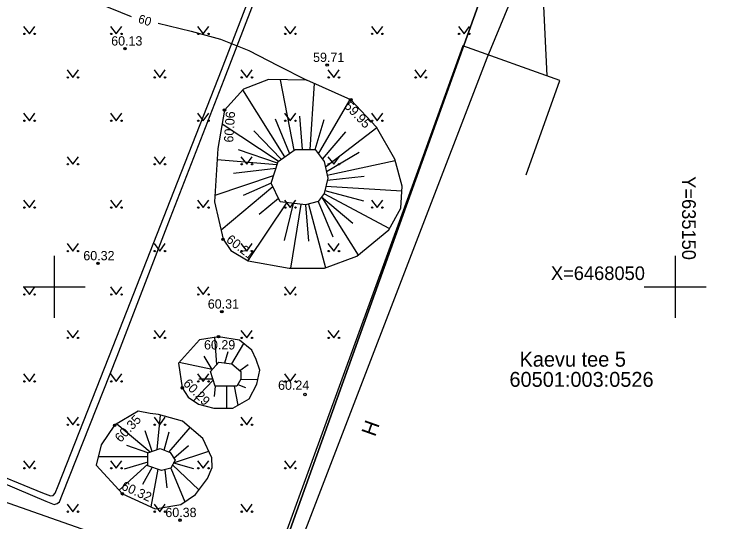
# Model space of a CAD drawing. Extents: x 634950 to 635515, y 6467879 to 6468335.
# Drawn here: x 635096.8 to 635154.4, y 6468031.1 to 6468072 of the extents above; entities that cross this region are included whole.
import ezdxf

# ---------------------------------------------------------------- set-up
doc = ezdxf.new("R2010")
doc.units = 0
for name, color, linetype in [('HALJASTUS', 7, 'Continuous'), ('HOONE', 7, 'Continuous'), ('HORISONTAAL-EH2000', 7, 'Continuous'), ('KORGUS-EH2000', 7, 'Continuous'), ('MOOTMPUNKT', 7, 'Continuous'), ('MOOTPIIR', 7, 'Continuous'), ('PIIR', 7, 'Continuous'), ('RELJEEF', 7, 'Continuous'), ('TEE', 7, 'Continuous'), ('TTRASS', 7, 'Continuous'), ('VORK', 7, 'Continuous'), ('VTRASS', 7, 'Continuous')]:
    doc.layers.add(name, color=color, linetype=linetype)

msp = doc.modelspace()

# ---------------------------------------------------------------- linework, layer by layer
at = {"layer": 'HALJASTUS'}
for p, q in [((635097.54, 6468070.989), (635098.003, 6468070.382)), ((635098.003, 6468070.382), (635098.449, 6468070.989)), ((635104.54, 6468070.989), (635105.003, 6468070.382)), ((635105.003, 6468070.382), (635105.449, 6468070.989)), ((635111.54, 6468070.989), (635112.003, 6468070.382)), ((635112.003, 6468070.382), (635112.449, 6468070.989)), ((635118.54, 6468070.989), (635119.003, 6468070.382)), ((635119.003, 6468070.382), (635119.449, 6468070.989)), ((635125.54, 6468070.989), (635126.003, 6468070.382)), ((635126.003, 6468070.382), (635126.449, 6468070.989)), ((635132.54, 6468070.989), (635133.003, 6468070.382)), ((635133.003, 6468070.382), (635133.449, 6468070.989)), ((635101.04, 6468067.489), (635101.503, 6468066.882)), ((635101.503, 6468066.882), (635101.949, 6468067.489)), ((635108.04, 6468067.489), (635108.503, 6468066.882)), ((635108.503, 6468066.882), (635108.949, 6468067.489)), ((635115.04, 6468067.489), (635115.503, 6468066.882)), ((635115.503, 6468066.882), (635115.949, 6468067.489)), ((635122.04, 6468067.489), (635122.503, 6468066.882)), ((635122.503, 6468066.882), (635122.949, 6468067.489)), ((635129.04, 6468067.489), (635129.503, 6468066.882)), ((635129.503, 6468066.882), (635129.949, 6468067.489)), ((635097.54, 6468063.989), (635098.003, 6468063.382)), ((635098.003, 6468063.382), (635098.449, 6468063.989)), ((635104.54, 6468063.989), (635105.003, 6468063.382)), ((635105.003, 6468063.382), (635105.449, 6468063.989)), ((635111.54, 6468063.989), (635112.003, 6468063.382)), ((635112.003, 6468063.382), (635112.449, 6468063.989)), ((635118.54, 6468063.989), (635119.003, 6468063.382)), ((635119.003, 6468063.382), (635119.449, 6468063.989)), ((635125.54, 6468063.989), (635126.003, 6468063.382)), ((635126.003, 6468063.382), (635126.449, 6468063.989)), ((635101.04, 6468060.489), (635101.503, 6468059.882)), ((635101.503, 6468059.882), (635101.949, 6468060.489)), ((635108.04, 6468060.489), (635108.503, 6468059.882)), ((635108.503, 6468059.882), (635108.949, 6468060.489)), ((635115.04, 6468060.489), (635115.503, 6468059.882)), ((635115.503, 6468059.882), (635115.949, 6468060.489)), ((635122.04, 6468060.489), (635122.503, 6468059.882)), ((635122.503, 6468059.882), (635122.949, 6468060.489)), ((635097.54, 6468056.989), (635098.003, 6468056.382)), ((635098.003, 6468056.382), (635098.449, 6468056.989)), ((635104.54, 6468056.989), (635105.003, 6468056.382)), ((635105.003, 6468056.382), (635105.449, 6468056.989)), ((635111.54, 6468056.989), (635112.003, 6468056.382)), ((635112.003, 6468056.382), (635112.449, 6468056.989)), ((635118.54, 6468056.989), (635119.003, 6468056.382)), ((635119.003, 6468056.382), (635119.449, 6468056.989)), ((635125.54, 6468056.989), (635126.003, 6468056.382)), ((635126.003, 6468056.382), (635126.449, 6468056.989)), ((635101.04, 6468053.489), (635101.503, 6468052.882)), ((635101.503, 6468052.882), (635101.949, 6468053.489)), ((635108.04, 6468053.489), (635108.503, 6468052.882)), ((635108.503, 6468052.882), (635108.949, 6468053.489)), ((635115.04, 6468053.489), (635115.503, 6468052.882)), ((635115.503, 6468052.882), (635115.949, 6468053.489)), ((635122.04, 6468053.489), (635122.503, 6468052.882)), ((635122.503, 6468052.882), (635122.949, 6468053.489)), ((635097.54, 6468049.989), (635098.003, 6468049.382)), ((635098.003, 6468049.382), (635098.449, 6468049.989)), ((635104.54, 6468049.989), (635105.003, 6468049.382)), ((635105.003, 6468049.382), (635105.449, 6468049.989)), ((635111.54, 6468049.989), (635112.003, 6468049.382)), ((635112.003, 6468049.382), (635112.449, 6468049.989)), ((635118.54, 6468049.989), (635119.003, 6468049.382)), ((635119.003, 6468049.382), (635119.449, 6468049.989)), ((635101.04, 6468046.489), (635101.503, 6468045.882)), ((635101.503, 6468045.882), (635101.949, 6468046.489)), ((635108.04, 6468046.489), (635108.503, 6468045.882)), ((635108.503, 6468045.882), (635108.949, 6468046.489)), ((635115.04, 6468046.489), (635115.503, 6468045.882)), ((635115.503, 6468045.882), (635115.949, 6468046.489)), ((635122.04, 6468046.489), (635122.503, 6468045.882)), ((635122.503, 6468045.882), (635122.949, 6468046.489)), ((635097.54, 6468042.989), (635098.003, 6468042.382)), ((635098.003, 6468042.382), (635098.449, 6468042.989)), ((635104.54, 6468042.989), (635105.003, 6468042.382)), ((635105.003, 6468042.382), (635105.449, 6468042.989)), ((635111.54, 6468042.989), (635112.003, 6468042.382)), ((635112.003, 6468042.382), (635112.449, 6468042.989)), ((635118.54, 6468042.989), (635119.003, 6468042.382)), ((635119.003, 6468042.382), (635119.449, 6468042.989)), ((635101.04, 6468039.489), (635101.503, 6468038.882)), ((635101.503, 6468038.882), (635101.949, 6468039.489)), ((635108.04, 6468039.489), (635108.503, 6468038.882)), ((635108.503, 6468038.882), (635108.949, 6468039.489)), ((635115.04, 6468039.489), (635115.503, 6468038.882)), ((635115.503, 6468038.882), (635115.949, 6468039.489)), ((635097.54, 6468035.989), (635098.003, 6468035.382)), ((635098.003, 6468035.382), (635098.449, 6468035.989)), ((635104.54, 6468035.989), (635105.003, 6468035.382)), ((635105.003, 6468035.382), (635105.449, 6468035.989)), ((635111.54, 6468035.989), (635112.003, 6468035.382)), ((635112.003, 6468035.382), (635112.449, 6468035.989)), ((635118.54, 6468035.989), (635119.003, 6468035.382)), ((635119.003, 6468035.382), (635119.449, 6468035.989)), ((635101.04, 6468032.489), (635101.503, 6468031.882)), ((635101.503, 6468031.882), (635101.949, 6468032.489)), ((635108.04, 6468032.489), (635108.503, 6468031.882)), ((635108.503, 6468031.882), (635108.949, 6468032.489)), ((635115.04, 6468032.489), (635115.503, 6468031.882)), ((635115.503, 6468031.882), (635115.949, 6468032.489))]:
    msp.add_line(p, q, dxfattribs=at)
for centre in [(635097.602, 6468070.382), (635098.431, 6468070.382), (635104.602, 6468070.382), (635105.431, 6468070.382), (635111.602, 6468070.382), (635112.431, 6468070.382), (635118.602, 6468070.382), (635119.431, 6468070.382), (635125.602, 6468070.382), (635126.431, 6468070.382), (635132.602, 6468070.382), (635133.431, 6468070.382), (635101.102, 6468066.882), (635101.931, 6468066.882), (635108.102, 6468066.882), (635108.931, 6468066.882), (635115.102, 6468066.882), (635115.931, 6468066.882), (635122.102, 6468066.882), (635122.931, 6468066.882), (635129.102, 6468066.882), (635129.931, 6468066.882), (635097.602, 6468063.382), (635098.431, 6468063.382), (635104.602, 6468063.382), (635105.431, 6468063.382), (635111.602, 6468063.382), (635112.431, 6468063.382), (635118.602, 6468063.382), (635119.431, 6468063.382), (635125.602, 6468063.382), (635126.431, 6468063.382), (635101.102, 6468059.882), (635101.931, 6468059.882), (635108.102, 6468059.882), (635108.931, 6468059.882), (635115.102, 6468059.882), (635115.931, 6468059.882), (635122.102, 6468059.882), (635122.931, 6468059.882), (635097.602, 6468056.382), (635098.431, 6468056.382), (635104.602, 6468056.382), (635105.431, 6468056.382), (635111.602, 6468056.382), (635112.431, 6468056.382), (635118.602, 6468056.382), (635119.431, 6468056.382), (635125.602, 6468056.382), (635126.431, 6468056.382), (635101.102, 6468052.882), (635101.931, 6468052.882), (635108.102, 6468052.882), (635108.931, 6468052.882), (635115.102, 6468052.882), (635115.931, 6468052.882), (635122.102, 6468052.882), (635122.931, 6468052.882), (635097.602, 6468049.382), (635098.431, 6468049.382), (635104.602, 6468049.382), (635105.431, 6468049.382), (635111.602, 6468049.382), (635112.431, 6468049.382), (635118.602, 6468049.382), (635119.431, 6468049.382), (635101.102, 6468045.882), (635101.931, 6468045.882), (635108.102, 6468045.882), (635108.931, 6468045.882), (635115.102, 6468045.882), (635115.931, 6468045.882), (635122.102, 6468045.882), (635122.931, 6468045.882), (635097.602, 6468042.382), (635098.431, 6468042.382), (635104.602, 6468042.382), (635105.431, 6468042.382), (635111.602, 6468042.382), (635112.431, 6468042.382), (635118.602, 6468042.382), (635119.431, 6468042.382), (635101.102, 6468038.882), (635101.931, 6468038.882), (635108.102, 6468038.882), (635108.931, 6468038.882), (635115.102, 6468038.882), (635115.931, 6468038.882), (635097.602, 6468035.382), (635098.431, 6468035.382), (635104.602, 6468035.382), (635105.431, 6468035.382), (635111.602, 6468035.382), (635112.431, 6468035.382), (635118.602, 6468035.382), (635119.431, 6468035.382), (635101.102, 6468031.882), (635101.931, 6468031.882), (635108.102, 6468031.882), (635108.931, 6468031.882), (635115.102, 6468031.882), (635115.931, 6468031.882)]:
    msp.add_circle(centre, 0.055, dxfattribs=at)
at = {"layer": 'HOONE'}
msp.add_lwpolyline([(635137.993, 6468059.025), (635140.697, 6468066.633), (635132.887, 6468069.409), (635129.36, 6468059.597), (635101.5, 6467983.049), (635105.466, 6467981.611)], dxfattribs=at)
at = {"layer": 'HORISONTAAL-EH2000'}
for points in [[(635091.011, 6468073.35), (635092.206, 6468073.35), (635093.4, 6468073.35), (635097.491, 6468073.35), (635101.581, 6468073.35), (635102.774, 6468073.171), (635104.493, 6468072.485), (635106.211, 6468071.777)], [(635108.37, 6468071.253), (635111.019, 6468070.61), (635113.401, 6468069.966), (635115.672, 6468069.043), (635118.007, 6468067.846), (635120.342, 6468066.649)]]:
    msp.add_lwpolyline(points, dxfattribs=at)
at = {"layer": 'KORGUS-EH2000'}
for centre in [(635105.702, 6468069.195), (635121.978, 6468067.871), (635123.887, 6468065.073), (635113.712, 6468064.242), (635113.6, 6468053.829), (635103.532, 6468051.89), (635113.502, 6468047.997), (635113.229, 6468045.981), (635110.313, 6468041.861), (635120.192, 6468041.327), (635104.869, 6468038.841), (635105.494, 6468033.326), (635110.137, 6468031.197)]:
    msp.add_circle(centre, 0.1, dxfattribs=at)
at = {"layer": 'MOOTMPUNKT'}
for centre in [(635105.702, 6468069.195), (635121.978, 6468067.871), (635123.887, 6468065.073), (635113.712, 6468064.242), (635113.6, 6468053.829), (635103.532, 6468051.89), (635113.502, 6468047.997), (635113.229, 6468045.981), (635110.313, 6468041.861), (635104.869, 6468038.841), (635105.494, 6468033.326), (635110.137, 6468031.197)]:
    msp.add_circle(centre, 0.075, dxfattribs=at)
at = {"layer": 'MOOTPIIR'}
msp.add_lwpolyline([(635144.207, 6468126.944), (635139.683, 6468109.882), (635146.696, 6468106.112), (635145.699, 6468096.252), (635140.056, 6468081.105), (635134.821, 6468068.421), (635117.489, 6468023.334), (635059.283, 6468040.942), (635071.475, 6468083.936), (635062.666, 6468086.085), (635058.154, 6468092.066), (635063.831, 6468108.654), (635044.777, 6468117.661)], dxfattribs=at)
at = {"layer": 'PIIR'}
for points in [[(635138.03, 6468109.47), (635145, 6468105.92), (635138.45, 6468083.24), (635214.39, 6468048.09), (635213.85, 6468040.61), (635201.47, 6467879.29), (635082.52, 6467928.69), (635097.18, 6467969.59), (635135.03, 6468075.16), (635135.15, 6468076.54), (635135.86, 6468084.61)], [(635047.11, 6467987.54), (635078.16, 6468105.95), (635135.15, 6468076.54), (635135.03, 6468075.16), (635097.18, 6467969.59)]]:
    msp.add_lwpolyline(points, close=True, dxfattribs=at)
at = {"layer": 'RELJEEF'}
for p, q in [((635119.31, 6468061.015), (635118.222, 6468066.69)), ((635120.62, 6468061.08), (635120.954, 6468066.377)), ((635118.561, 6468060.486), (635115.182, 6468065.865)), ((635121.283, 6468060.707), (635123.827, 6468065.1)), ((635118.951, 6468060.761), (635117.814, 6468063.51)), ((635119.988, 6468061.08), (635119.786, 6468063.755)), ((635121.003, 6468061.08), (635121.742, 6468063.494)), ((635118.041, 6468060.118), (635113.519, 6468063.105)), ((635121.832, 6468059.66), (635125.978, 6468062.835)), ((635118.272, 6468060.281), (635116.071, 6468062.57)), ((635121.594, 6468060.293), (635123.472, 6468062.492)), ((635117.976, 6468059.955), (635114.837, 6468061.036)), ((635121.913, 6468059.296), (635124.566, 6468060.85)), ((635117.935, 6468059.828), (635113.13, 6468060.239)), ((635121.976, 6468059.012), (635127.455, 6468060.191)), ((635117.841, 6468059.542), (635114.435, 6468059.124)), ((635117.643, 6468058.933), (635112.947, 6468057.362)), ((635121.99, 6468058.604), (635124.955, 6468058.919)), ((635117.458, 6468058.363), (635115.223, 6468057.354)), ((635117.613, 6468058.048), (635113.435, 6468054.557)), ((635121.791, 6468057.775), (635124.898, 6468056.924)), ((635121.872, 6468058.11), (635127.982, 6468057.739)), ((635118.068, 6468057.125), (635116.506, 6468055.82)), ((635121.533, 6468057.262), (635124.055, 6468055.133)), ((635121.533, 6468057.262), (635124.463, 6468052.541)), ((635121.723, 6468057.518), (635126.988, 6468054.694)), ((635118.7, 6468056.783), (635115.585, 6468052.117)), ((635119.238, 6468056.718), (635118.527, 6468053.734)), ((635119.864, 6468056.643), (635119.022, 6468051.498)), ((635120.228, 6468056.599), (635120.479, 6468053.685)), ((635120.483, 6468056.667), (635121.837, 6468051.528)), ((635121.242, 6468056.871), (635122.448, 6468054.031)), ((635113.089, 6468043.74), (635112.93, 6468045.934)), ((635114.312, 6468043.804), (635115.258, 6468045.426)), ((635112.731, 6468043.332), (635112.084, 6468044.41)), ((635113.73, 6468043.868), (635114.012, 6468044.783)), ((635112.731, 6468043.332), (635110.062, 6468043.908)), ((635114.938, 6468043.25), (635115.608, 6468043.747)), ((635112.81, 6468042.485), (635111.222, 6468040.818)), ((635112.787, 6468042.556), (635111.659, 6468042.556)), ((635114.778, 6468042.14), (635115.402, 6468041.88)), ((635115.018, 6468042.548), (635116.401, 6468042.547)), ((635112.969, 6468041.997), (635112.876, 6468041.168)), ((635113.876, 6468041.997), (635113.876, 6468040.236)), ((635114.496, 6468041.997), (635114.798, 6468040.466)), ((635108.296, 6468036.884), (635108.566, 6468039.669)), ((635107.739, 6468036.69), (635105.046, 6468038.947)), ((635109.249, 6468036.694), (635110.951, 6468038.653)), ((635107.892, 6468036.744), (635107.334, 6468038.387)), ((635108.854, 6468036.846), (635109.256, 6468038.321)), ((635107.544, 6468036.623), (635105.852, 6468037.208)), ((635109.63, 6468036.194), (635110.815, 6468037.216)), ((635109.615, 6468035.815), (635112.456, 6468036.745)), ((635107.544, 6468036.294), (635103.537, 6468036.294)), ((635107.544, 6468035.868), (635105.632, 6468035.318)), ((635109.615, 6468035.815), (635111.208, 6468035.374)), ((635107.544, 6468035.703), (635105.235, 6468033.608)), ((635107.892, 6468035.463), (635107.101, 6468034.062)), ((635108.342, 6468035.3), (635107.792, 6468032.268)), ((635108.918, 6468035.264), (635109.06, 6468033.817)), ((635109.391, 6468035.398), (635110.516, 6468032.684)), ((635109.53, 6468035.657), (635111.645, 6468033.631))]:
    msp.add_line(p, q, dxfattribs=at)
for points in [[(635128.005, 6468058.117), (635127.429, 6468060.29), (635125.957, 6468062.872), (635123.887, 6468065.073), (635120.342, 6468066.649), (635117.254, 6468066.709), (635115.247, 6468065.936), (635113.712, 6468064.242), (635113.188, 6468061.148), (635112.915, 6468056.855), (635113.6, 6468053.829), (635114.233, 6468052.932), (635115.611, 6468052.101), (635118.929, 6468051.498), (635121.756, 6468051.498), (635124.37, 6468052.463), (635126.94, 6468054.606), (635127.897, 6468056.346), (635128.005, 6468058.117)], [(635120.228, 6468056.599), (635118.208, 6468056.842), (635117.458, 6468058.363), (635118.025, 6468060.107), (635119.403, 6468061.08), (635121.003, 6468061.08), (635121.733, 6468060.107), (635122.03, 6468058.769), (635121.733, 6468057.532), (635121.242, 6468056.871), (635120.228, 6468056.599)], [(635116.251, 6468044.154), (635115.91, 6468044.893), (635114.917, 6468045.704), (635113.229, 6468045.981), (635111.711, 6468045.743), (635110.013, 6468043.853), (635110.313, 6468041.861), (635110.777, 6468041.119), (635111.634, 6468040.54), (635112.849, 6468040.236), (635114.392, 6468040.236), (635115.689, 6468040.971), (635116.323, 6468042.167), (635116.553, 6468043.29), (635116.251, 6468044.154)], [(635114.694, 6468041.997), (635112.969, 6468041.997), (635112.587, 6468043.167), (635113.247, 6468043.92), (635114.312, 6468043.804), (635115.018, 6468043.179), (635115.018, 6468042.548), (635114.694, 6468041.997)], [(635112.697, 6468036.227), (635111.97, 6468037.79), (635110.325, 6468039.182), (635108.409, 6468039.712), (635107.72, 6468039.801), (635106.76, 6468039.976), (635104.869, 6468038.841), (635103.775, 6468037.262), (635103.375, 6468035.633), (635105.494, 6468033.326), (635108.145, 6468032.106), (635110.187, 6468032.461), (635111.379, 6468033.269), (635112.336, 6468034.569), (635112.725, 6468035.445), (635112.697, 6468036.227)], [(635108.649, 6468035.188), (635107.544, 6468035.589), (635107.544, 6468036.623), (635108.537, 6468036.968), (635109.327, 6468036.664), (635109.732, 6468036.035), (635109.391, 6468035.398), (635108.649, 6468035.188)]]:
    msp.add_lwpolyline(points, dxfattribs=at)
at = {"layer": 'TEE'}
msp.add_lwpolyline([(635094.419, 6468033.25), (635107.036, 6468028.807)], dxfattribs=at)
at = {"layer": 'TTRASS'}
for points in [[(635094.441, 6468034.794), (635099.334, 6468032.721), (635100.004, 6468032.467), (635100.241, 6468032.543), (635100.429, 6468032.684), (635100.67, 6468033.292), (635105.066, 6468044.404), (635109.375, 6468055.58), (635113.675, 6468066.707), (635118.004, 6468077.925), (635122.263, 6468089.192), (635124.942, 6468096.071), (635125.224, 6468096.781), (635125.508, 6468096.988), (635126.293, 6468096.91), (635133.298, 6468096.268), (635134.078, 6468096.208), (635134.29, 6468096.281), (635134.422, 6468096.457), (635134.51, 6468097.19), (635136.081, 6468109.087), (635137.658, 6468120.983)], [(635094.078, 6468035.448), (635099.055, 6468033.412), (635099.709, 6468033.152), (635099.924, 6468033.186), (635100.091, 6468033.365), (635100.322, 6468033.967), (635104.755, 6468045.227), (635109.094, 6468056.312), (635113.467, 6468067.45), (635117.784, 6468078.684), (635122.027, 6468089.904), (635124.6, 6468096.725), (635124.857, 6468097.455), (635125.169, 6468097.638), (635125.946, 6468097.593), (635132.77, 6468096.84), (635133.555, 6468096.785), (635133.764, 6468096.872), (635133.872, 6468097.066), (635133.977, 6468097.761), (635135.64, 6468109.645), (635137.059, 6468120.606)]]:
    msp.add_lwpolyline(points, dxfattribs=at)
at = {"layer": 'VORK'}
for p, q in [((635100, 6468052.5), (635100, 6468047.5)), ((635150, 6468052.5), (635150, 6468047.5)), ((635097.5, 6468050), (635102.5, 6468050)), ((635147.5, 6468050), (635152.5, 6468050))]:
    msp.add_line(p, q, dxfattribs=at)
at = {"layer": 'VTRASS'}
msp.add_lwpolyline([(635139.687, 6468066.997), (635138.452, 6468092.804), (635138.231, 6468097.321)], dxfattribs=at)

# ---------------------------------------------------------------- texts
at = {"layer": 'HOONE'}
msp.add_text('H', height=1.2, rotation=70.43531, dxfattribs=at).set_placement((635125.836, 6468037.868))
at = {"layer": 'HORISONTAAL-EH2000'}
msp.add_text('60', height=0.7, rotation=342.58808, dxfattribs=at).set_placement((635106.707, 6468071.305))
at = {"layer": 'KORGUS-EH2000'}
for s, p in [('60.13', (635104.594, 6468069.445)), ('59.71', (635120.846, 6468068.121)), ('60.32', (635102.349, 6468052.14)), ('60.31', (635112.37, 6468048.247)), ('60.29', (635112.067, 6468044.953)), (' 60.24', (635117.748, 6468041.701)), ('60.38', (635108.953, 6468031.447))]:
    msp.add_text(s, height=0.75, dxfattribs=at).set_placement(p)
for s, rotation, p in [('59.95', 313.91062, (635123.297, 6468064.516)), ('60.06', 86.1764, (635114.409, 6468061.612)), ('60.21', 322.42768, (635113.786, 6468053.679)), ('60.29', 314.57801, (635110.333, 6468042.152)), ('60.35', 46.92986, (635105.353, 6468037.415)), ('60.32', 335.68145, (635105.35, 6468033.695))]:
    msp.add_text(s, height=0.75, rotation=rotation, dxfattribs=at).set_placement(p)
at = {"layer": 'PIIR'}
for s, p in [('Kaevu tee 5', (635137.465, 6468043.566)), ('60501:003:0526', (635136.653, 6468041.944))]:
    msp.add_text(s, height=1.2, dxfattribs=at).set_placement(p)
at = {"layer": 'VORK'}
msp.add_text('Y=635150', height=1.1, rotation=270, dxfattribs=at).set_placement((635150.55, 6468058.917))
msp.add_text('X=6468050', height=1.1, dxfattribs=at).set_placement((635139.992, 6468050.55))

doc.saveas('drawing.dxf')
